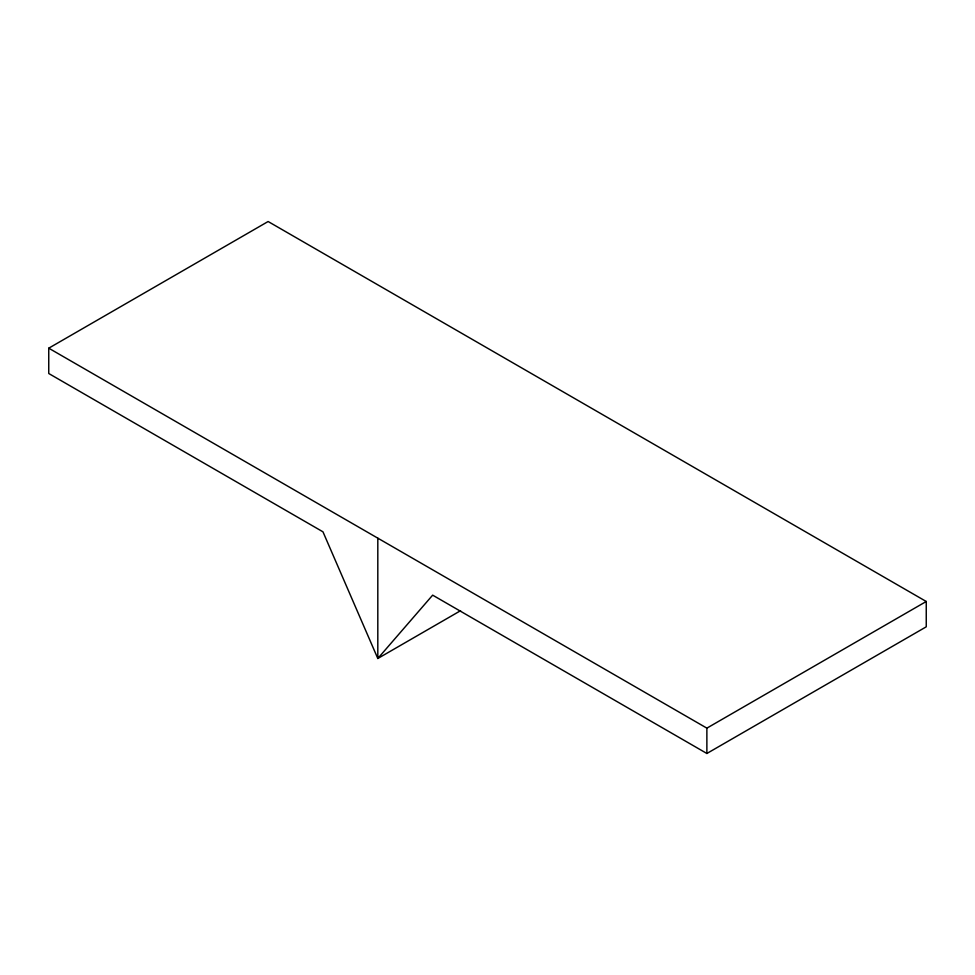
<?xml version="1.0" encoding="UTF-8"?>
<svg xmlns="http://www.w3.org/2000/svg" width="975" height="975" viewBox="0 0 975 975"><rect width="100%" height="100%" fill="white"/><g stroke="black" fill="none" stroke-linecap="round" stroke-linejoin="round"><path stroke-width="1.46" d="M48.75 348.185L268.125 221.52L926.25 601.49L926.25 626.815L706.875 753.48L432.656 595.152L377.812 658.491L322.969 531.826L48.75 373.51L48.75 348.185L706.875 728.142L926.25 601.49M460.566 610.703L377.812 658.491L377.812 538.163M706.875 728.142L706.875 753.48"/></g></svg>
